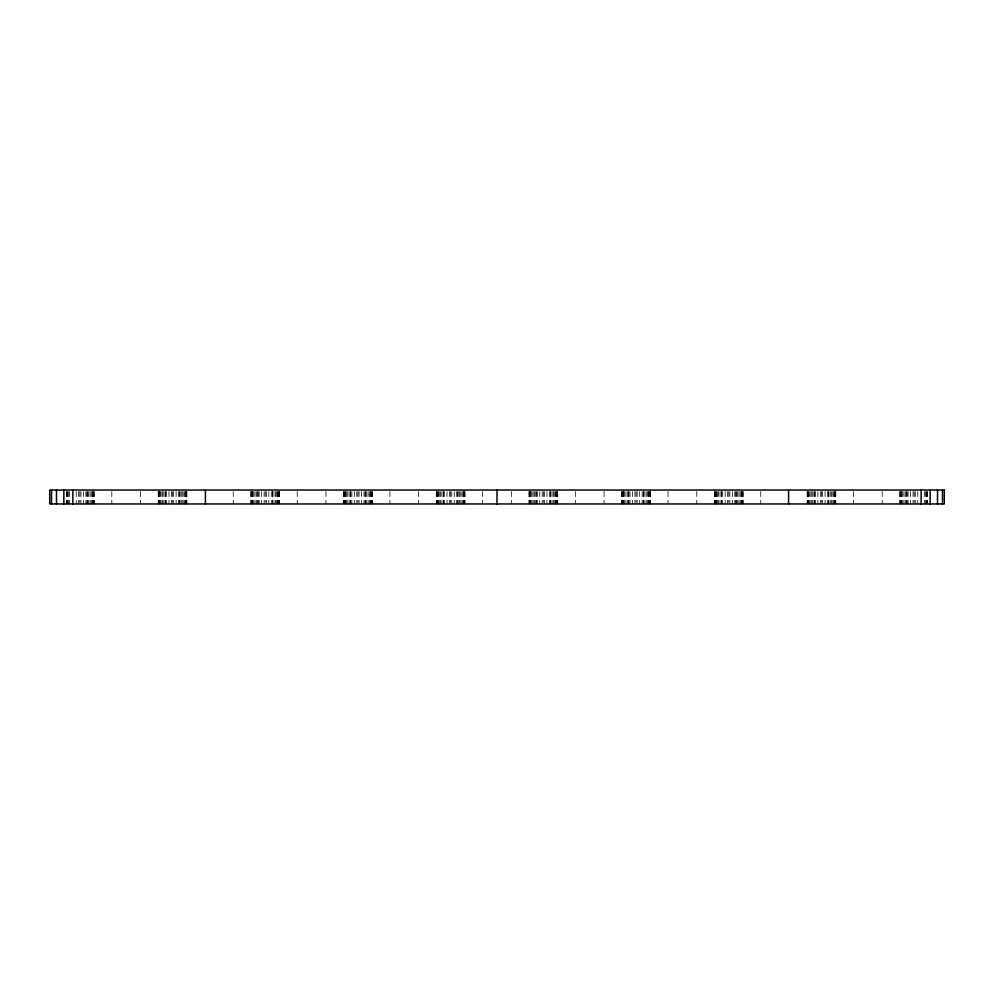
<?xml version="1.0" encoding="UTF-8"?>
<svg xmlns="http://www.w3.org/2000/svg" width="994" height="994" viewBox="0 0 994 994"><rect width="100%" height="100%" fill="white"/><g stroke="black" fill="none" stroke-linecap="round" stroke-linejoin="round"><path stroke-width="0.75" stroke-dasharray="4.97 3.73" d="M927.576 491.595L927.576 503.958M926.917 491.595L926.917 503.958M926.619 491.595L926.619 503.958M925.563 491.595L925.563 503.958M924.333 491.595L924.333 503.958M917.76 491.595L917.76 503.958M915.288 491.595L915.288 503.958M914.169 491.595L914.169 502.405M913.051 491.595L913.051 503.958M910.579 491.595L910.579 503.958M908.106 491.595L908.106 503.958M906.988 491.595L906.988 503.958M906.752 491.595L906.752 503.958M905.422 491.595L905.422 503.958M904.006 491.595L904.006 503.958M902.776 491.595L902.776 503.958M901.72 491.595L901.72 503.958M901.421 491.595L901.421 503.958M900.763 491.595L900.763 503.958M900.104 491.595L900.104 503.958M899.806 491.595L899.806 503.958M882.187 491.595L882.187 503.958M853.448 491.595L853.448 503.958M835.83 491.595L835.83 503.958M835.532 491.595L835.532 503.958M834.873 491.595L834.873 503.958M834.214 491.595L834.214 503.958M833.916 491.595L833.916 503.958M832.86 491.595L832.86 503.958M831.63 491.595L831.63 503.958M830.214 491.595L830.214 503.958M828.884 491.595L828.884 503.958M828.648 491.595L828.648 503.958M827.53 491.595L827.53 503.958M825.057 491.595L825.057 503.958M822.585 491.595L822.585 503.958M821.466 491.595L821.466 502.405M820.348 491.595L820.348 503.958M817.876 491.595L817.876 503.958M815.403 491.595L815.403 503.958M814.285 491.595L814.285 503.958M814.049 491.595L814.049 503.958M812.719 491.595L812.719 503.958M811.303 491.595L811.303 503.958M810.073 491.595L810.073 503.958M809.017 491.595L809.017 503.958M808.718 491.595L808.718 503.958M808.06 491.595L808.06 503.958M807.401 491.595L807.401 503.958M807.103 491.595L807.103 503.958M760.745 491.595L760.745 503.958M743.127 491.595L743.127 503.958M742.829 491.595L742.829 503.958M742.17 491.595L742.17 503.958M741.512 491.595L741.512 503.958M741.213 491.595L741.213 503.958M740.157 491.595L740.157 503.958M738.927 491.595L738.927 503.958M737.511 491.595L737.511 503.958M736.181 491.595L736.181 503.958M735.945 491.595L735.945 503.958M734.827 491.595L734.827 503.958M732.354 491.595L732.354 503.958M729.882 491.595L729.882 503.958M728.764 491.595L728.764 502.405M727.633 491.595L727.633 503.958M725.173 491.595L725.173 503.958M722.7 491.595L722.7 503.958M721.582 491.595L721.582 503.958M721.346 491.595L721.346 503.958M720.016 491.595L720.016 503.958M718.6 491.595L718.6 503.958M717.357 491.595L717.357 503.958M716.314 491.595L716.314 503.958M716.015 491.595L716.015 503.958M715.357 491.595L715.357 503.958M714.698 491.595L714.698 503.958M714.388 491.595L714.388 503.958M696.782 491.595L696.782 503.958M668.043 491.595L668.043 503.958M650.424 491.595L650.424 503.958M650.126 491.595L650.126 503.958M649.467 491.595L649.467 503.958M648.809 491.595L648.809 503.958M648.498 491.595L648.498 503.958M647.454 491.595L647.454 503.958M646.212 491.595L646.212 503.958M644.808 491.595L644.808 503.958M643.478 491.595L643.478 503.958M643.242 491.595L643.242 503.958M642.124 491.595L642.124 503.958M639.651 491.595L639.651 503.958M637.179 491.595L637.179 503.958M636.061 491.595L636.061 502.405M634.93 491.595L634.93 503.958M632.47 491.595L632.47 503.958M629.997 491.595L629.997 503.958M628.867 491.595L628.867 503.958M628.643 491.595L628.643 503.958M627.313 491.595L627.313 503.958M625.897 491.595L625.897 503.958M624.654 491.595L624.654 503.958M623.611 491.595L623.611 503.958M623.313 491.595L623.313 503.958M622.654 491.595L622.654 503.958M621.983 491.595L621.983 503.958M621.685 491.595L621.685 503.958M604.079 491.595L604.079 503.958M575.34 491.595L575.34 503.958M557.721 491.595L557.721 503.958M557.423 491.595L557.423 503.958M556.764 491.595L556.764 503.958M556.093 491.595L556.093 503.958M555.795 491.595L555.795 503.958M554.751 491.595L554.751 503.958M553.509 491.595L553.509 503.958M552.105 491.595L552.105 503.958M550.763 491.595L550.763 503.958M550.539 491.595L550.539 503.958M549.409 491.595L549.409 503.958M546.948 491.595L546.948 503.958M544.476 491.595L544.476 503.958M543.358 491.595L543.358 502.405M542.227 491.595L542.227 503.958M539.754 491.595L539.754 503.958M537.294 491.595L537.294 503.958M536.164 491.595L536.164 503.958M535.94 491.595L535.94 503.958M534.598 491.595L534.598 503.958M533.194 491.595L533.194 503.958M531.952 491.595L531.952 503.958M530.908 491.595L530.908 503.958M530.61 491.595L530.61 503.958M529.939 491.595L529.939 503.958M529.28 491.595L529.28 503.958M528.982 491.595L528.982 503.958M511.363 491.595L511.363 503.958M482.637 491.595L482.637 503.958M465.018 491.595L465.018 503.958M464.72 491.595L464.72 503.958M464.061 491.595L464.061 503.958M463.39 491.595L463.39 503.958M463.092 491.595L463.092 503.958M462.048 491.595L462.048 503.958M460.806 491.595L460.806 503.958M459.402 491.595L459.402 503.958M458.06 491.595L458.06 503.958M457.836 491.595L457.836 503.958M456.706 491.595L456.706 503.958M454.246 491.595L454.246 503.958M451.773 491.595L451.773 503.958M450.642 491.595L450.642 502.405M449.524 491.595L449.524 503.958M447.051 491.595L447.051 503.958M444.591 491.595L444.591 503.958M443.461 491.595L443.461 503.958M443.237 491.595L443.237 503.958M441.895 491.595L441.895 503.958M440.491 491.595L440.491 503.958M439.249 491.595L439.249 503.958M438.205 491.595L438.205 503.958M437.907 491.595L437.907 503.958M437.236 491.595L437.236 503.958M436.577 491.595L436.577 503.958M436.279 491.595L436.279 503.958M418.66 491.595L418.66 503.958M389.921 491.595L389.921 503.958M372.315 491.595L372.315 503.958M372.017 491.595L372.017 503.958M371.346 491.595L371.346 503.958M370.687 491.595L370.687 503.958M370.389 491.595L370.389 503.958M369.346 491.595L369.346 503.958M368.103 491.595L368.103 503.958M366.687 491.595L366.687 503.958M365.357 491.595L365.357 503.958M365.133 491.595L365.133 503.958M364.003 491.595L364.003 503.958M361.53 491.595L361.53 503.958M359.07 491.595L359.07 503.958M357.939 491.595L357.939 502.405M356.821 491.595L356.821 503.958M354.349 491.595L354.349 503.958M351.876 491.595L351.876 503.958M350.758 491.595L350.758 503.958M350.522 491.595L350.522 503.958M349.192 491.595L349.192 503.958M347.788 491.595L347.788 503.958M346.546 491.595L346.546 503.958M345.502 491.595L345.502 503.958M345.191 491.595L345.191 503.958M344.533 491.595L344.533 503.958M343.874 491.595L343.874 503.958M343.576 491.595L343.576 503.958M325.957 491.595L325.957 503.958M297.218 491.595L297.218 503.958M279.612 491.595L279.612 503.958M279.302 491.595L279.302 503.958M278.643 491.595L278.643 503.958M277.985 491.595L277.985 503.958M277.686 491.595L277.686 503.958M276.643 491.595L276.643 503.958M275.4 491.595L275.4 503.958M273.984 491.595L273.984 503.958M272.654 491.595L272.654 503.958M272.418 491.595L272.418 503.958M271.3 491.595L271.3 503.958M268.827 491.595L268.827 503.958M266.355 491.595L266.355 503.958M265.236 491.595L265.236 502.405M264.118 491.595L264.118 503.958M261.646 491.595L261.646 503.958M259.173 491.595L259.173 503.958M258.055 491.595L258.055 503.958M257.819 491.595L257.819 503.958M256.489 491.595L256.489 503.958M255.073 491.595L255.073 503.958M253.843 491.595L253.843 503.958M252.787 491.595L252.787 503.958M252.488 491.595L252.488 503.958M251.83 491.595L251.83 503.958M251.171 491.595L251.171 503.958M250.873 491.595L250.873 503.958M233.255 491.595L233.255 503.958M186.897 491.595L186.897 503.958M186.599 491.595L186.599 503.958M185.94 491.595L185.94 503.958M185.282 491.595L185.282 503.958M184.983 491.595L184.983 503.958M183.927 491.595L183.927 503.958M182.697 491.595L182.697 503.958M181.281 491.595L181.281 503.958M179.951 491.595L179.951 503.958M179.715 491.595L179.715 503.958M178.597 491.595L178.597 503.958M176.124 491.595L176.124 503.958M173.652 491.595L173.652 503.958M172.534 491.595L172.534 502.405M171.415 491.595L171.415 503.958M168.943 491.595L168.943 503.958M166.47 491.595L166.47 503.958M165.352 491.595L165.352 503.958M165.116 491.595L165.116 503.958M163.786 491.595L163.786 503.958M162.37 491.595L162.37 503.958M161.14 491.595L161.14 503.958M160.084 491.595L160.084 503.958M159.785 491.595L159.785 503.958M159.127 491.595L159.127 503.958M158.468 491.595L158.468 503.958M158.17 491.595L158.17 503.958M140.552 491.595L140.552 503.958M111.813 491.595L111.813 503.958M94.194 491.595L94.194 503.958M93.896 491.595L93.896 503.958M93.237 491.595L93.237 503.958M92.579 491.595L92.579 503.958M92.28 491.595L92.28 503.958M91.224 491.595L91.224 503.958M89.994 491.595L89.994 503.958M88.578 491.595L88.578 503.958M87.248 491.595L87.248 503.958M87.012 491.595L87.012 503.958M85.894 491.595L85.894 503.958M83.421 491.595L83.421 503.958M80.949 491.595L80.949 503.958M79.831 491.595L79.831 502.405M78.712 491.595L78.712 503.958M76.24 491.595L76.24 503.958M69.667 491.595L69.667 503.958M68.437 491.595L68.437 503.958M67.381 491.595L67.381 503.958M67.083 491.595L67.083 503.958M66.424 491.595L66.424 503.958"/><path stroke-width="1.49" d="M942.474 490.042L942.474 503.958M937.516 490.042L937.516 503.958M930.148 490.042L930.148 503.958M921.127 490.042L921.127 503.958M788.59 490.042L788.59 503.958M497 490.042L497 503.958M205.41 490.042L205.41 503.958M72.873 490.042L72.873 503.958M63.852 490.042L63.852 503.958M56.484 490.042L56.484 503.958M51.526 490.042L51.526 503.958M944.3 490.042L49.7 490.042L49.7 503.958L944.3 503.958L944.3 490.042"/></g></svg>
